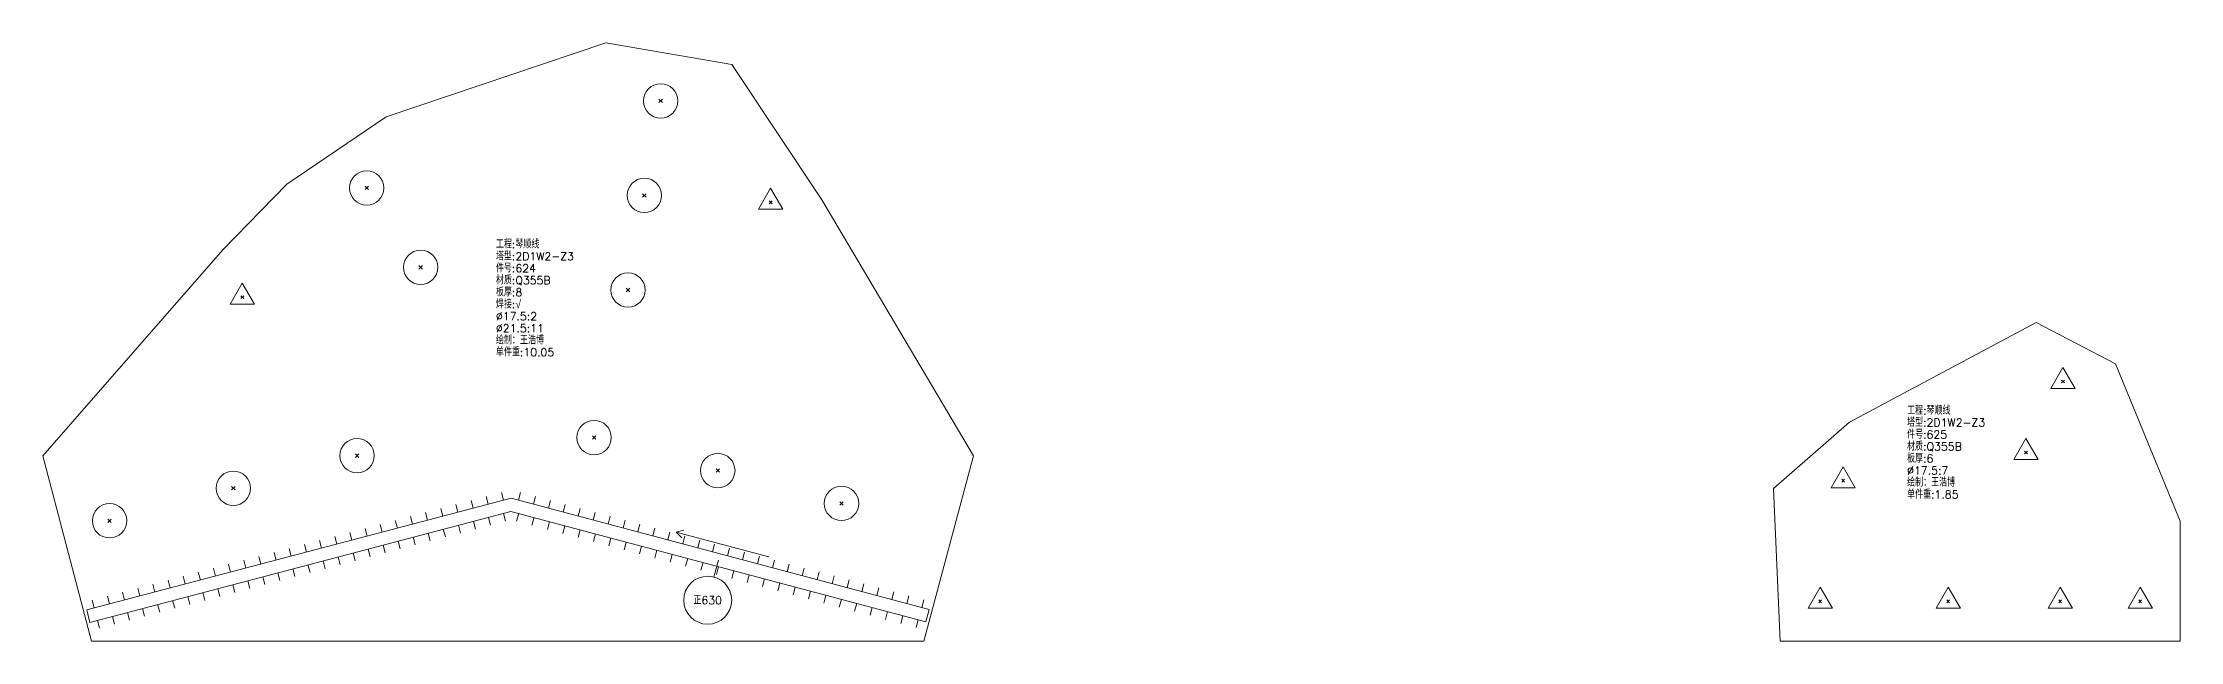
# Model space of a CAD drawing. Extents: x -580 to 8755, y 0 to 14723.
# Drawn here: x 4327 to 5663, y 6947 to 7321 of the extents above; entities that cross this region are included whole.
import ezdxf
from ezdxf.enums import TextEntityAlignment as Align

# ---------------------------------------------------------------- set-up
doc = ezdxf.new("R2010")
doc.units = 0
doc.header["$MEASUREMENT"] = 0
doc.layers.add('1', color=7, linetype='CONTINUOUS', lineweight=25)
doc.styles.get("Standard").update_dxf_attribs({"font": 'simplex.shx', "width": 0.7, "height": 3, "bigfont": 'gbhzfs.shx'})

msp = doc.modelspace()

# ---------------------------------------------------------------- linework, layer by layer
at = {"layer": '1', "color": 7, "linetype": 'Continuous', "lineweight": 18}
for p, q in [((4541.21149, 7275.00137), (4678.51283, 7321.32033)), ((4678.51283, 7321.32033), (4757.34675, 7307.71104)), ((4757.34675, 7307.71104), (4813.52804, 7223.0573)), ((4479.17281, 7232.8573), (4541.21149, 7275.00137)), ((4439.17439, 7191.88726), (4479.17281, 7232.8573)), ((4813.52804, 7223.0573), (4908.27867, 7063.02019)), ((4326.6404, 7063.10598), (4439.17439, 7191.88726)), ((5572.39768, 7146.45455), (5455.78985, 7084.0634)), ((5622.04788, 7120.55364), (5572.39768, 7146.45455)), ((5662.5163, 7022.06408), (5622.04788, 7120.55364)), ((5455.78985, 7084.0634), (5408.27867, 7042.69086)), ((4357.20524, 6947.06408), (4326.6404, 7063.10598)), ((4908.27867, 7063.02019), (4877.38884, 6947.06408)), ((5408.27867, 7042.69086), (5412.5163, 6947.06408)), ((5662.5163, 6947.06408), (5662.5163, 7022.06408)), ((4748.9164, 6997.85394), (4746.08484, 6987.22463)), ((4877.38884, 6947.06408), (4357.20524, 6947.06408)), ((5412.5163, 6947.06408), (5662.5163, 6947.06408))]:
    msp.add_line(p, q, dxfattribs=at)
at = {"layer": '1', "color": 7, "linetype": 'Continuous', "lineweight": 13}
for p, q in [((4711.75132, 7283.87798), (4713.90132, 7286.02798)), ((4713.90132, 7283.87798), (4711.75132, 7286.02798)), ((4528.0424, 7229.44343), (4530.1924, 7231.59343)), ((4530.1924, 7229.44343), (4528.0424, 7231.59343)), ((4781.54989, 7230.28631), (4773.97239, 7217.16131)), ((4789.12739, 7217.16131), (4781.54989, 7230.28631)), ((4701.54432, 7224.75251), (4703.69432, 7226.90251)), ((4703.69432, 7224.75251), (4701.54432, 7226.90251)), ((4773.97239, 7217.16131), (4789.12739, 7217.16131)), ((4780.67489, 7220.66131), (4782.42489, 7222.41131)), ((4782.42489, 7220.66131), (4780.67489, 7222.41131)), ((4561.757, 7179.81199), (4563.907, 7181.96199)), ((4563.907, 7179.81199), (4561.757, 7181.96199)), ((4451.33906, 7171.02311), (4443.76156, 7157.89811)), ((4450.46406, 7161.39811), (4452.21406, 7163.14811)), ((4452.21406, 7161.39811), (4450.46406, 7163.14811)), ((4458.91656, 7157.89811), (4451.33906, 7171.02311)), ((4691.33735, 7165.62708), (4693.48735, 7167.77708)), ((4693.48735, 7165.62708), (4691.33735, 7167.77708)), ((4443.76156, 7157.89811), (4458.91656, 7157.89811)), ((5589.20631, 7118.23875), (5581.62881, 7105.11375)), ((5588.33131, 7108.61375), (5590.08131, 7110.36375)), ((5590.08131, 7108.61375), (5588.33131, 7110.36375)), ((5596.78381, 7105.11375), (5589.20631, 7118.23875)), ((5581.62881, 7105.11375), (5596.78381, 7105.11375)), ((4670.15111, 7073.35049), (4672.30111, 7075.50049)), ((4672.30111, 7073.35049), (4670.15111, 7075.50049)), ((5566.0805, 7073.90822), (5558.503, 7060.78322)), ((5573.658, 7060.78322), (5566.0805, 7073.90822)), ((4522.03161, 7062.07599), (4524.18161, 7064.22599)), ((4524.18161, 7062.07599), (4522.03161, 7064.22599)), ((4747.45518, 7052.75727), (4749.60518, 7054.90727)), ((4749.60518, 7052.75727), (4747.45518, 7054.90727)), ((5451.84559, 7056.22866), (5444.26809, 7043.10366)), ((5459.42309, 7043.10366), (5451.84559, 7056.22866)), ((5558.503, 7060.78322), (5573.658, 7060.78322)), ((5565.2055, 7064.28322), (5566.9555, 7066.03322)), ((5566.9555, 7064.28322), (5565.2055, 7066.03322)), ((4444.67125, 7041.69882), (4446.82125, 7043.84882)), ((4446.82125, 7041.69882), (4444.67125, 7043.84882)), ((4614.55034, 7035.27789), (4613.2759, 7040.11274)), ((4623.95208, 7035.28299), (4625.23916, 7040.11449)), ((5444.26809, 7043.10366), (5459.42309, 7043.10366)), ((5450.97059, 7046.60366), (5452.72059, 7048.35366)), ((5452.72059, 7046.60366), (5450.97059, 7048.35366)), ((4567.1974, 7022.79583), (4565.92295, 7027.63068)), ((4576.66799, 7025.29224), (4575.39354, 7030.12709)), ((4586.13858, 7027.78865), (4584.86413, 7032.6235)), ((4595.60917, 7030.28506), (4594.33472, 7035.11991)), ((4605.07975, 7032.78148), (4603.80531, 7037.61633)), ((4614.57614, 7027.01142), (4615.85059, 7022.17657)), ((4624.07617, 7026.97094), (4622.78909, 7022.13944)), ((4633.28497, 7032.79678), (4634.57204, 7037.62828)), ((4642.61786, 7030.31057), (4643.90493, 7035.14207)), ((4651.95074, 7027.82436), (4653.23782, 7032.65586)), ((4661.28363, 7025.33815), (4662.5707, 7030.16965)), ((4670.61652, 7022.85194), (4671.90359, 7027.68344)), ((4824.75925, 7032.16405), (4826.90925, 7034.31405)), ((4826.90925, 7032.16405), (4824.75925, 7034.31405)), ((4367.31089, 7021.32163), (4369.46089, 7023.47163)), ((4369.46089, 7021.32163), (4367.31089, 7023.47163)), ((4519.84445, 7010.31376), (4518.57001, 7015.14861)), ((4529.31504, 7012.81018), (4528.0406, 7017.64503)), ((4538.78563, 7015.30659), (4537.51118, 7020.14144)), ((4548.25622, 7017.803), (4546.98177, 7022.63785)), ((4557.72681, 7020.29941), (4556.45236, 7025.13426)), ((4567.58925, 7014.62585), (4568.8637, 7009.791)), ((4576.98663, 7017.10297), (4578.26108, 7012.26811)), ((4586.38401, 7019.58008), (4587.65845, 7014.74523)), ((4595.78138, 7022.05719), (4597.05583, 7017.22234)), ((4605.17876, 7024.53431), (4606.45321, 7019.69946)), ((4633.67885, 7024.41286), (4632.39177, 7019.58135)), ((4643.28152, 7021.85478), (4641.99445, 7017.02327)), ((4652.8842, 7019.2967), (4651.59713, 7014.46519)), ((4662.48688, 7016.73862), (4661.19981, 7011.90711)), ((4672.08956, 7014.18053), (4670.80249, 7009.34903)), ((4679.9494, 7020.36573), (4681.23648, 7025.19723)), ((4689.28229, 7017.87952), (4690.56937, 7022.71102)), ((4698.61518, 7015.3933), (4699.90225, 7020.22481)), ((4707.94807, 7012.90709), (4709.23514, 7017.7386)), ((4717.28095, 7010.42088), (4718.56803, 7015.25239)), ((4727.32927, 7016.54052), (4722.50152, 7015.23941)), ((4780.47958, 6999.79449), (4722.50152, 7015.23941)), ((4726.04219, 7011.70902), (4722.50152, 7015.23941)), ((4463.02092, 6995.33529), (4461.74647, 7000.17014)), ((4472.49151, 6997.8317), (4471.21706, 7002.66655)), ((4481.9621, 7000.32811), (4480.68765, 7005.16296)), ((4491.43269, 7002.82452), (4490.15824, 7007.65938)), ((4500.90328, 7005.32094), (4499.62883, 7010.15579)), ((4510.37386, 7007.81735), (4509.09942, 7012.6522)), ((4520.60236, 7002.24028), (4521.87681, 6997.40543)), ((4529.99974, 7004.71739), (4531.27419, 6999.88254)), ((4539.39712, 7007.19451), (4540.67157, 7002.35966)), ((4548.7945, 7009.67162), (4550.06894, 7004.83677)), ((4558.19187, 7012.14874), (4559.46632, 7007.31389)), ((4681.69224, 7011.62245), (4680.40517, 7006.79095)), ((4691.29492, 7009.06437), (4690.00785, 7004.23287)), ((4700.8976, 7006.50629), (4699.61052, 7001.67479)), ((4710.50028, 7003.94821), (4709.2132, 6999.1167)), ((4720.10296, 7001.39013), (4718.81588, 6996.55862)), ((4726.61384, 7007.93467), (4727.90091, 7012.76618)), ((4735.94673, 7005.44846), (4737.2338, 7010.27997)), ((4745.27961, 7002.96225), (4746.56669, 7007.79376)), ((4754.6125, 7000.47604), (4755.89958, 7005.30755)), ((4763.94539, 6997.98983), (4765.23246, 7002.82133)), ((4773.27828, 6995.50362), (4774.56535, 7000.33512)), ((4415.66797, 6982.85322), (4414.39353, 6987.68807)), ((4425.13856, 6985.34964), (4423.86412, 6990.18449)), ((4434.60915, 6987.84605), (4433.3347, 6992.6809)), ((4444.07974, 6990.34246), (4442.80529, 6995.17731)), ((4453.55033, 6992.83887), (4452.27588, 6997.67373)), ((4464.2181, 6987.37759), (4465.49255, 6982.54274)), ((4473.61548, 6989.85471), (4474.88993, 6985.01986)), ((4483.01286, 6992.33182), (4484.2873, 6987.49697)), ((4492.41023, 6994.80894), (4493.68468, 6989.97409)), ((4501.80761, 6997.28605), (4503.08206, 6992.4512)), ((4511.20499, 6999.76317), (4512.47943, 6994.92831)), ((4729.70564, 6998.83205), (4728.41856, 6994.00054)), ((4739.30831, 6996.27397), (4738.02124, 6991.44246)), ((4748.91099, 6993.71588), (4747.62392, 6988.88438)), ((4758.51367, 6991.1578), (4757.2266, 6986.3263)), ((4768.11635, 6988.59972), (4766.82928, 6983.76822)), ((4782.61116, 6993.01741), (4783.89824, 6997.84891)), ((4791.94405, 6990.5312), (4793.23112, 6995.3627)), ((4801.27694, 6988.04499), (4802.56401, 6992.87649)), ((4810.60982, 6985.55878), (4811.8969, 6990.39028)), ((4819.94271, 6983.07257), (4821.22978, 6987.90407)), ((4368.31503, 6970.37116), (4367.04058, 6975.20601)), ((4377.78562, 6972.86757), (4376.51117, 6977.70242)), ((4387.25621, 6975.36399), (4385.98176, 6980.19884)), ((4396.7268, 6977.8604), (4395.45235, 6982.69525)), ((4406.19738, 6980.35681), (4404.92294, 6985.19166)), ((4417.23121, 6974.99202), (4418.50566, 6970.15717)), ((4426.62859, 6977.46914), (4427.90304, 6972.63429)), ((4436.02597, 6979.94625), (4437.30042, 6975.1114)), ((4445.42335, 6982.42337), (4446.69779, 6977.58851)), ((4454.82072, 6984.90048), (4456.09517, 6980.06563)), ((4777.71903, 6986.04164), (4776.43196, 6981.21014)), ((4787.32171, 6983.48356), (4786.03463, 6978.65206)), ((4796.92439, 6980.92548), (4795.63731, 6976.09397)), ((4806.52707, 6978.3674), (4805.23999, 6973.53589)), ((4816.12975, 6975.80932), (4814.84267, 6970.97781)), ((4829.2756, 6980.58636), (4830.56267, 6985.41786)), ((4838.60848, 6978.10014), (4839.89556, 6982.93165)), ((4847.94137, 6975.61393), (4849.22845, 6980.44544)), ((4857.27426, 6973.12772), (4858.56133, 6977.95923)), ((4866.60715, 6970.64151), (4867.89422, 6975.47302)), ((5437.5163, 6980.81408), (5429.9388, 6967.68908)), ((5445.0938, 6967.68908), (5437.5163, 6980.81408)), ((5517.5163, 6980.81408), (5509.9388, 6967.68908)), ((5525.0938, 6967.68908), (5517.5163, 6980.81408)), ((5587.5163, 6980.81408), (5579.9388, 6967.68908)), ((5595.0938, 6967.68908), (5587.5163, 6980.81408)), ((5637.5163, 6980.81408), (5629.9388, 6967.68908)), ((5645.0938, 6967.68908), (5637.5163, 6980.81408)), ((4358.84444, 6967.87475), (4357.56999, 6972.7096)), ((4360.84695, 6960.12934), (4362.1214, 6955.29449)), ((4370.24433, 6962.60645), (4371.51877, 6957.7716)), ((4379.6417, 6965.08357), (4380.91615, 6960.24871)), ((4389.03908, 6967.56068), (4390.31353, 6962.72583)), ((4398.43646, 6970.03779), (4399.71091, 6965.20294)), ((4407.83384, 6972.51491), (4409.10828, 6967.68006)), ((4825.73242, 6973.25124), (4824.44535, 6968.41973)), ((4835.3351, 6970.69315), (4834.04803, 6965.86165)), ((4844.93778, 6968.13507), (4843.65071, 6963.30357)), ((4854.54046, 6965.57699), (4853.25339, 6960.74549)), ((4864.14314, 6963.01891), (4862.85607, 6958.18741)), ((4873.74582, 6960.46083), (4872.45874, 6955.62933)), ((4875.94003, 6968.1553), (4877.22711, 6972.98681)), ((5429.9388, 6967.68908), (5445.0938, 6967.68908)), ((5436.6413, 6971.18908), (5438.3913, 6972.93908)), ((5438.3913, 6971.18908), (5436.6413, 6972.93908)), ((5509.9388, 6967.68908), (5525.0938, 6967.68908)), ((5516.6413, 6971.18908), (5518.3913, 6972.93908)), ((5518.3913, 6971.18908), (5516.6413, 6972.93908)), ((5579.9388, 6967.68908), (5595.0938, 6967.68908)), ((5586.6413, 6971.18908), (5588.3913, 6972.93908)), ((5588.3913, 6971.18908), (5586.6413, 6972.93908)), ((5629.9388, 6967.68908), (5645.0938, 6967.68908)), ((5636.6413, 6971.18908), (5638.3913, 6972.93908)), ((5638.3913, 6971.18908), (5636.6413, 6972.93908))]:
    msp.add_line(p, q, dxfattribs=at)
msp.add_lwpolyline([(4880.60648, 6966.9122), (4619.28564, 7036.5261), (4354.10915, 6966.62654), (4356.14826, 6958.89078), (4619.27483, 7028.24998), (4878.54716, 6959.18179)], close=True, dxfattribs=at)
for centre in [(4712.82632, 7284.95298), (4529.1174, 7230.51843), (4702.61932, 7225.82751), (4562.832, 7180.88699), (4692.41235, 7166.70208), (4671.22611, 7074.42549), (4523.10661, 7063.15099), (4445.74625, 7042.77382), (4748.53018, 7053.83227), (4825.83425, 7033.23905), (4368.38589, 7022.39663)]:
    msp.add_circle(centre, 10.75, dxfattribs=at)
at = {"layer": '1', "color": 7, "linetype": 'Continuous', "lineweight": 18}
msp.add_circle((4742.22361, 6972.73012), 15, dxfattribs=at)

# ---------------------------------------------------------------- texts
for s, p in [('塔型:2D1W2-Z3', (4609.86379, 7183.758)), ('工程:琴顺线', (4609.86379, 7191.258)), ('材质:Q355B', (4609.86379, 7168.758)), ('件号:624', (4609.86379, 7176.258)), ('板厚:8', (4609.86379, 7161.258)), ('焊接:√', (4609.86379, 7153.758)), ('%%c17.5:2', (4609.86379, 7146.258)), ('绘制：王浩博', (4609.86379, 7131.258)), ('%%c21.5:11', (4609.86379, 7138.758)), ('单件重:10.05', (4609.86379, 7123.758)), ('工程:琴顺线', (5491.80174, 7087.3251)), ('塔型:2D1W2-Z3', (5491.80174, 7079.8251)), ('材质:Q355B', (5491.80174, 7064.8251)), ('件号:625', (5491.80174, 7072.3251)), ('板厚:6', (5491.80174, 7057.3251)), ('%%c17.5:7', (5491.80174, 7049.8251)), ('绘制：王浩博', (5491.80174, 7042.3251)), ('单件重:1.85', (5491.80174, 7034.8251))]:
    msp.add_text(s, height=5, dxfattribs=at).set_placement(p, align=Align.BOTTOM_LEFT)
at = {"layer": '1', "color": 7, "linetype": 'Continuous', "lineweight": 13}
msp.add_text('正630', height=5, dxfattribs=at).set_placement((4742.22361, 6972.73012), align=Align.MIDDLE_CENTER)

doc.saveas('drawing.dxf')
